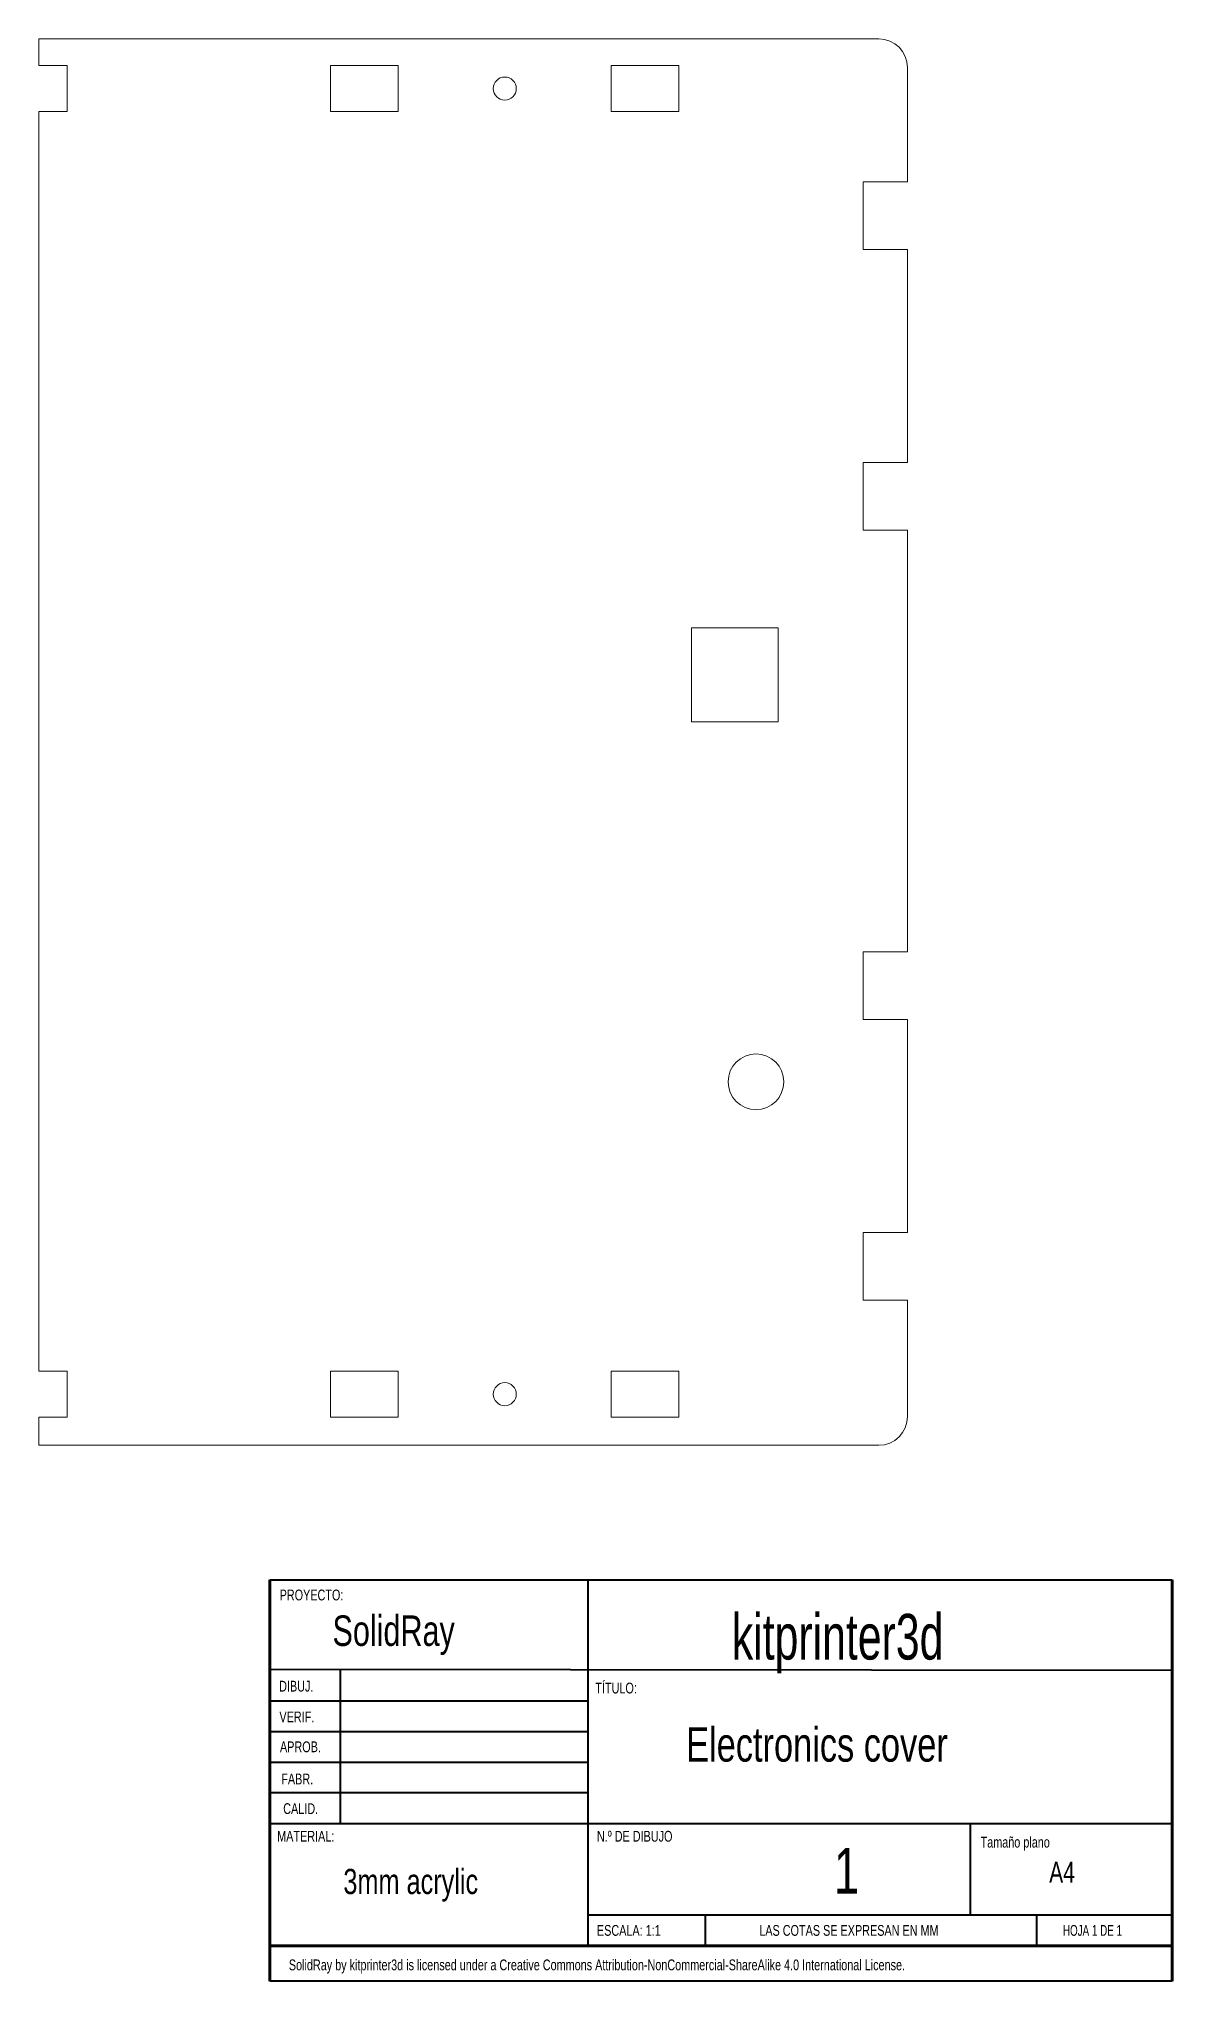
# Model space of a CAD drawing. Header units: millimetres. Extents: x 46 to 203, y 7 to 277.
import ezdxf

# ---------------------------------------------------------------- set-up
doc = ezdxf.new("R2010")
doc.units = ezdxf.units.MM
doc.styles.add('SLDTEXTSTYLE0', font='TXT', dxfattribs={"width": 0.75})
doc.styles.add('SLDTEXTSTYLE1', font='TXT', dxfattribs={"width": 0.681818})
doc.styles.add('SLDTEXTSTYLE2', font='TXT', dxfattribs={"width": 0.7})

msp = doc.modelspace()

# ---------------------------------------------------------------- linework, layer by layer
at = {"color": 7, "linetype": 'Continuous', "lineweight": 15}
for p, q in [((45.95, 277.06), (45.95, 273.36)), ((162.65, 277.06), (45.95, 277.06)), ((49.9, 273.36), (45.95, 273.36)), ((49.9, 266.96), (49.9, 273.36)), ((95.9, 273.36), (86.5, 273.36)), ((86.5, 273.36), (86.5, 266.96)), ((95.9, 266.96), (95.9, 273.36)), ((125.5, 273.36), (125.5, 266.96)), ((134.9, 273.36), (125.5, 273.36)), ((134.9, 266.96), (134.9, 273.36)), ((166.65, 257.21), (166.65, 273.06)), ((45.95, 266.96), (45.95, 91.96)), ((45.95, 266.96), (49.9, 266.96)), ((86.5, 266.96), (95.9, 266.96)), ((125.5, 266.96), (134.9, 266.96)), ((166.65, 257.21), (160.5, 257.21)), ((160.5, 257.21), (160.5, 247.81)), ((160.5, 247.81), (166.65, 247.81)), ((166.65, 218.21), (166.65, 247.81)), ((166.65, 218.21), (160.5, 218.21)), ((160.5, 218.21), (160.5, 208.81)), ((160.5, 208.81), (166.65, 208.81)), ((166.65, 150.21), (166.65, 208.81)), ((148.66, 195.23), (136.65, 195.23)), ((136.65, 195.23), (136.65, 182.16)), ((148.66, 182.16), (148.66, 195.23)), ((136.65, 182.16), (148.66, 182.16)), ((166.65, 150.21), (160.5, 150.21)), ((160.5, 150.21), (160.5, 140.81)), ((160.5, 140.81), (166.65, 140.81)), ((166.65, 111.21), (166.65, 140.81)), ((166.65, 111.21), (160.5, 111.21)), ((160.5, 111.21), (160.5, 101.81)), ((160.5, 101.81), (166.65, 101.81)), ((166.65, 85.66), (166.65, 101.81)), ((45.95, 91.96), (49.9, 91.96)), ((49.9, 91.96), (49.9, 85.56)), ((86.5, 91.96), (95.9, 91.96)), ((86.5, 85.56), (86.5, 91.96)), ((95.9, 91.96), (95.9, 85.56)), ((125.5, 91.96), (134.9, 91.96)), ((125.5, 85.56), (125.5, 91.96)), ((134.9, 91.96), (134.9, 85.56)), ((45.95, 85.56), (45.95, 81.66)), ((49.9, 85.56), (45.95, 85.56)), ((95.9, 85.56), (86.5, 85.56)), ((134.9, 85.56), (125.5, 85.56)), ((45.95, 81.66), (162.65, 81.66))]:
    msp.add_line(p, q, dxfattribs=at)
at = {"color": 7, "linetype": 'Continuous', "lineweight": 60}
for p, q in [((78.03, 12.11), (78.03, 62.97)), ((203.43, 62.97), (203.43, 12.11)), ((78.03, 12.11), (203.43, 12.11)), ((78.03, 7.21), (78.03, 12.11)), ((203.43, 7.21), (203.43, 12.29))]:
    msp.add_line(p, q, dxfattribs=at)
at = {"color": 7, "linetype": 'Continuous', "lineweight": 40}
for p, q in [((78.03, 62.97), (203.43, 62.97)), ((122.23, 62.97), (122.23, 12.11)), ((203.43, 50.36), (78.03, 50.5)), ((87.8, 50.49), (87.8, 29.11)), ((122.23, 46.11), (78.03, 46.11)), ((122.23, 41.86), (78.03, 41.86)), ((122.23, 37.61), (78.03, 37.61)), ((122.23, 33.36), (78.03, 33.36)), ((78.03, 29.11), (203.43, 29.11)), ((175.39, 16.36), (175.39, 29.11)), ((203.43, 16.36), (122.23, 16.36)), ((138.57, 12.11), (138.57, 16.36)), ((184.62, 12.11), (184.62, 16.36)), ((203.43, 7.21), (78.03, 7.21))]:
    msp.add_line(p, q, dxfattribs=at)
at = {"color": 7, "linetype": 'Continuous', "lineweight": 15}
for centre, radius in [((110.7, 270.16), 1.6), ((145.6, 132.16), 3.87), ((110.7, 88.76), 1.6)]:
    msp.add_circle(centre, radius, dxfattribs=at)
for centre, start, end in [((162.65, 273.06), 0, 90), ((162.65, 85.66), 270, 0)]:
    msp.add_arc(centre, 4, start, end, dxfattribs=at)

# ---------------------------------------------------------------- texts
at = {"color": 7, "linetype": 'Continuous', "lineweight": 0}
for s, insert, char_height, attachment_point, style in [('PROYECTO:', (79.41, 61.61), 1.5, 1, 'SLDTEXTSTYLE0'), ('SolidRay', (86.76, 58.02), 4.233, 1, 'SLDTEXTSTYLE0'), ('kitprinter3d', (142.24, 58.24), 6.35, 1, 'SLDTEXTSTYLE2'), ('DIBUJ.', (79.34, 48.94), 1.5, 1, 'SLDTEXTSTYLE0'), ('TÍTULO:', (123.28, 48.68), 1.5, 1, 'SLDTEXTSTYLE0'), ('VERIF.', (79.38, 44.67), 1.5, 1, 'SLDTEXTSTYLE0'), ('APROB.', (79.46, 40.52), 1.5, 1, 'SLDTEXTSTYLE0'), ('Electronics cover', (135.89, 42.47), 4.7625, 1, 'SLDTEXTSTYLE0'), ('FABR.', (79.64, 36.04), 1.5, 1, 'SLDTEXTSTYLE0'), ('CALID.', (79.91, 31.93), 1.5, 1, 'SLDTEXTSTYLE0'), ('MATERIAL:', (79.07, 28.09), 1.5, 1, 'SLDTEXTSTYLE0'), ('N.º DE DIBUJO', (123.5, 28.09), 1.5, 1, 'SLDTEXTSTYLE0'), ('Tamaño plano', (176.81, 27.27), 1.5, 1, 'SLDTEXTSTYLE0'), ('1', (158.18, 25.71), 6.35, 2, 'SLDTEXTSTYLE0'), ('3mm acrylic', (88.27, 22.81), 3.5, 1, 'SLDTEXTSTYLE0'), ('A4', (186.34, 23.79), 2.91, 1, 'SLDTEXTSTYLE0'), ('ESCALA: 1:1', (123.5, 15.01), 1.5, 1, 'SLDTEXTSTYLE0'), ('LAS COTAS SE EXPRESAN EN MM', (146.06, 15.01), 1.5, 1, 'SLDTEXTSTYLE0'), ('HOJA 1 DE 1', (188.25, 15.01), 1.5, 1, 'SLDTEXTSTYLE1'), ('SolidRay by kitprinter3d is licensed under a Creative Commons Attribution-NonCommercial-ShareAlike 4.0 International License.', (80.69, 10.22), 1.5, 1, 'SLDTEXTSTYLE0')]:
    msp.add_mtext(s, dxfattribs=dict(at, insert=insert, char_height=char_height, attachment_point=attachment_point, style=style))

doc.saveas('drawing.dxf')
